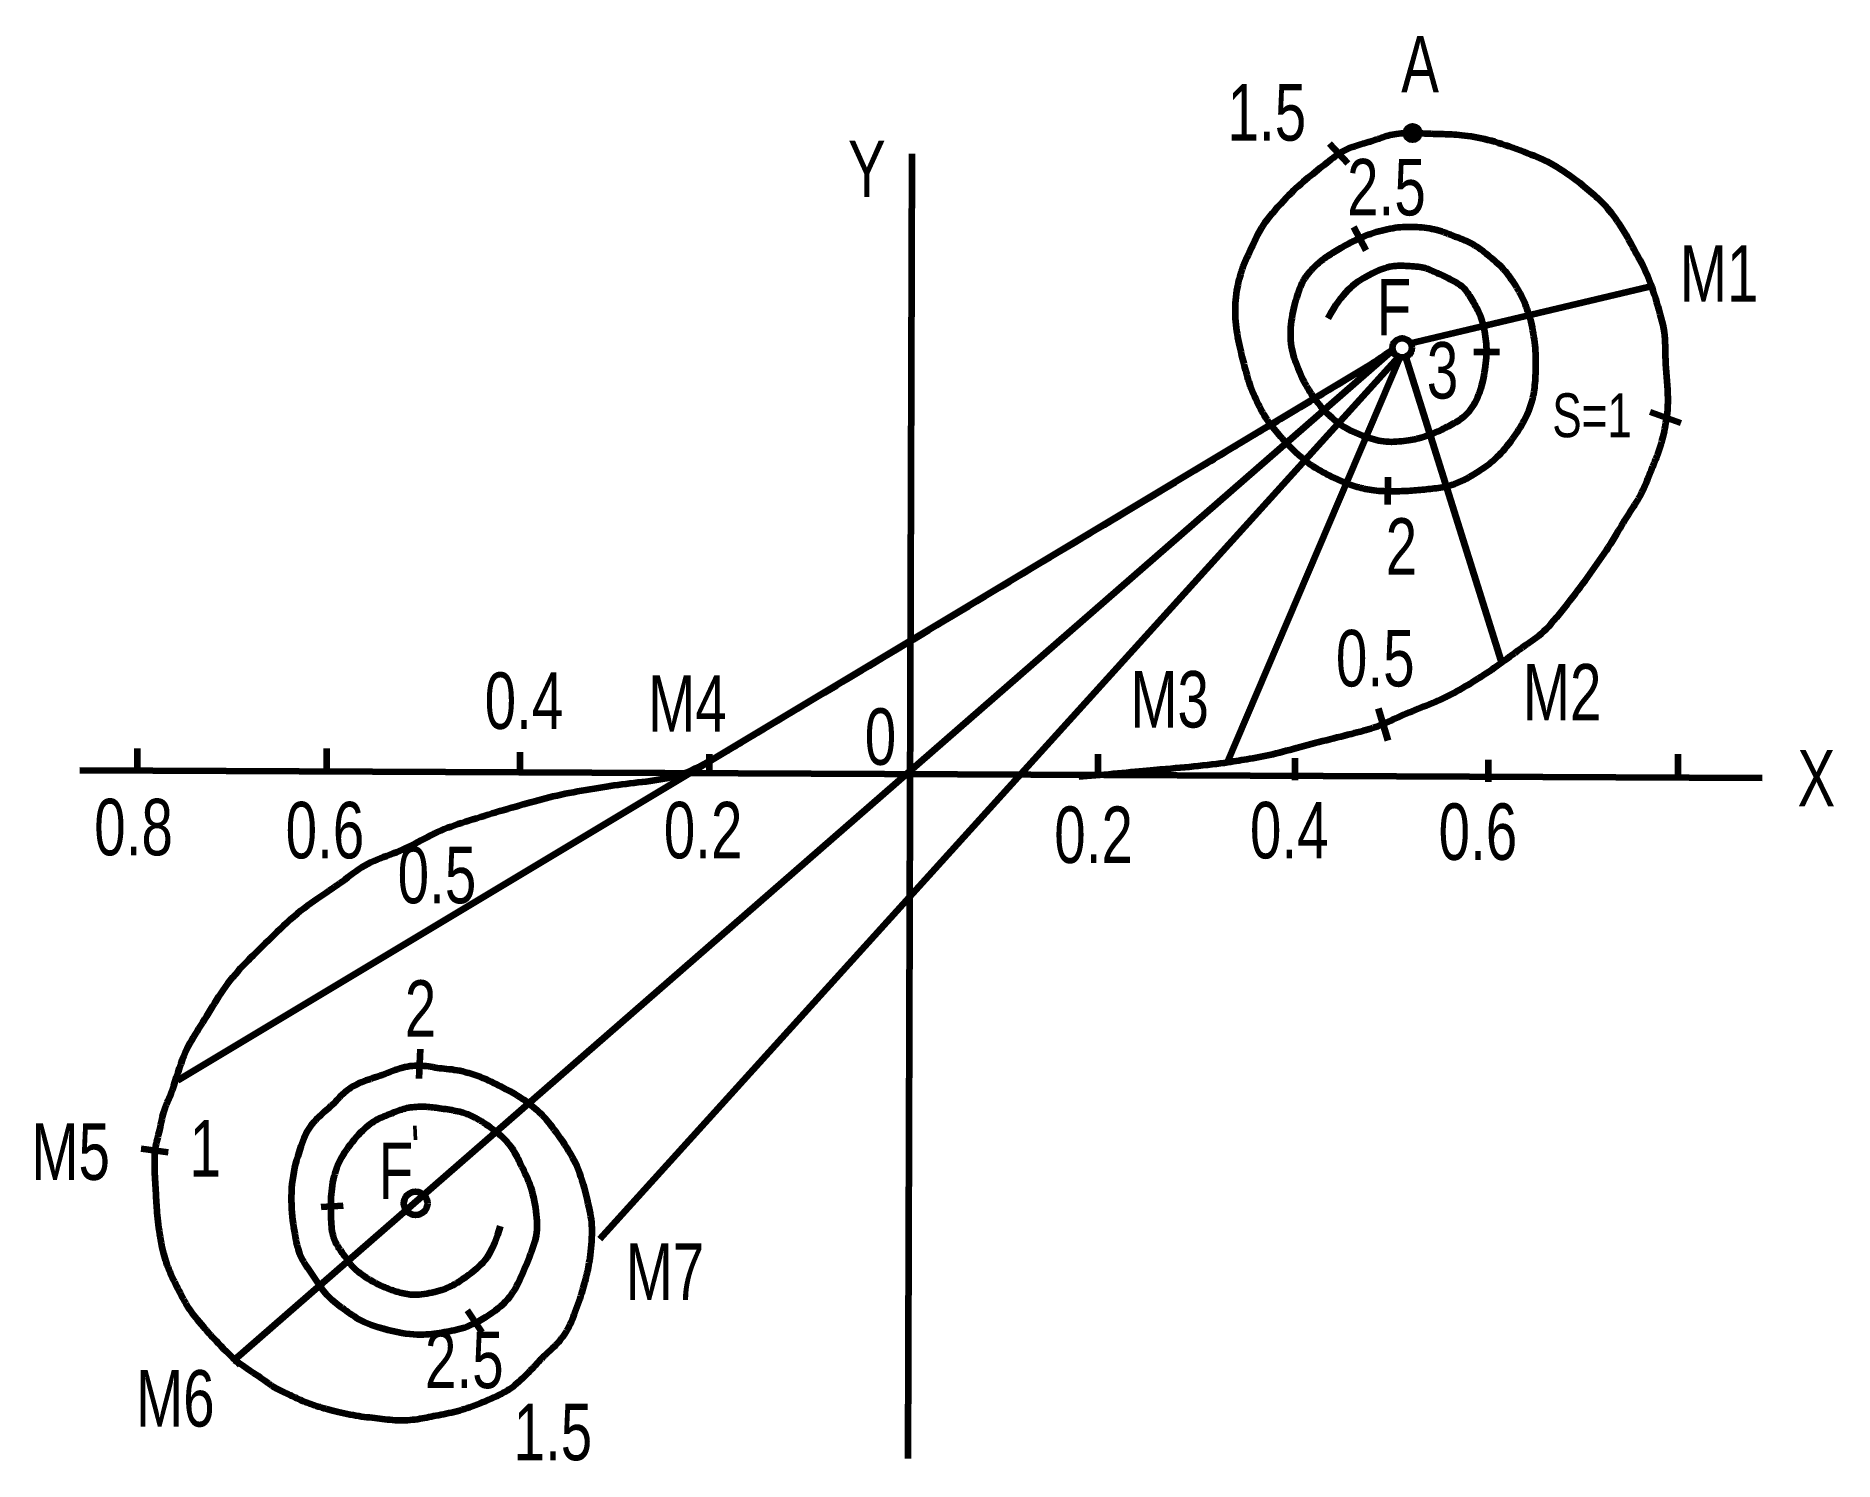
# Model space of a CAD drawing. Header units: millimetres. Extents: x 113 to 686, y 64 to 518.
import ezdxf

# ---------------------------------------------------------------- set-up
doc = ezdxf.new("R2010")
doc.units = ezdxf.units.MM
doc.layers.add('1', color=7, linetype='CONTINUOUS', lineweight=0)
doc.styles.get("Standard").update_dxf_attribs({"font": 'txt', "width": 0.75})

msp = doc.modelspace()

# ---------------------------------------------------------------- linework, layer by layer
at = {"layer": '1', "lineweight": 200}
for p, q in [((531.25, 477.34), (525.39, 483.59)), ((392.2, 480.41), (391.01, 64.37)), ((537.11, 449.61), (533.2, 457.03)), ((551.3, 420.02), (628.91, 438.48)), ((158.2, 185.06), (545.6, 417.54)), ((545.64, 417.88), (176.27, 95.89)), ((292.78, 134.47), (547.31, 415.61)), ((547.86, 415.49), (492.58, 285.94)), ((549.62, 415.66), (580.08, 318.85)), ((579.69, 417.19), (571.48, 417.19)), ((637.5, 394.53), (627.73, 398.05)), ((544, 368.6), (544.14, 377.34)), ((544.14, 293.36), (541.02, 303.52)), ((145.26, 283.81), (145.26, 290.81)), ((205.69, 283.81), (205.69, 290.81)), ((267.33, 282.59), (267.33, 289.59)), ((327.76, 281.98), (327.76, 288.98)), ((451.66, 281.98), (451.66, 288.98)), ((514.53, 280.76), (514.53, 287.76)), ((576.17, 280.15), (576.17, 287.15)), ((636.6, 281.98), (636.6, 288.98)), ((663.45, 281.37), (126.95, 283.81)), ((235.16, 185.55), (235.55, 194.92)), ((146.48, 163.28), (155.08, 162.11)), ((210.94, 144.92), (203.91, 144.53)), ((250.39, 111.72), (255.08, 104.69))]:
    msp.add_line(p, q, dxfattribs=at)
at = {"layer": '1', "lineweight": 50}
msp.add_line((233.75, 170.5), (234, 166), dxfattribs=at)
at = {"layer": '1', "lineweight": 200}
for centre, radius in [((551.94, 487.04), 2.19), ((548.61, 418.55), 3.08), ((234, 145.75), 3.76)]:
    msp.add_circle(centre, radius, dxfattribs=at)
for points in [[(525, 428), (529.5, 436.5), (537.5, 442), (545.25, 445), (549.5, 444.75), (555.25, 444.5), (558.5, 443), (563.25, 441), (568.5, 438), (570.5, 434.25), (573.5, 429.5), (574.75, 424.75), (575.75, 418.25), (575, 411), (573, 402.25), (568.75, 396.5), (564.75, 394.25), (560.13, 391.81), (554.37, 389.63), (549.5, 388.75), (542.5, 388.25), (536.75, 390.25), (530.75, 392.5), (524.5, 397.5), (520.75, 402.25), (517.75, 406.75), (515, 412.75), (512.75, 419.75), (513.25, 428.25), (515.25, 435.75), (517, 440.25), (520.5, 444.5), (524.5, 447.75), (528.25, 450), (533.5, 453), (540.25, 455.75), (547.5, 457.25), (553.25, 457.25), (559.75, 456.5), (565.5, 454), (570.75, 452.25), (575.25, 448.75), (580.5, 444.5), (584.5, 439), (587.25, 434), (589.5, 428.25), (591, 420), (591.25, 413.5), (591, 407.25), (590.25, 401.75), (588.29, 396.67), (585.09, 391.17), (580, 384.5), (575.23, 380.42), (568, 376), (562.56, 374.14), (557.5, 373.5), (552.5, 373), (547.25, 372.75), (541, 372.75), (535.5, 373.75), (530.75, 375.25), (524.75, 378), (519.25, 381.25), (517.25, 383), (513.5, 386.25), (510.75, 389.25), (506, 394.75), (503.75, 398.5), (500.25, 405.75), (498.75, 411.25), (497.25, 417), (495.5, 425), (495.25, 432.75), (496.5, 440.75), (498.75, 446.75), (501.75, 452.75), (504, 458), (512, 467), (517.75, 472.25), (524.25, 477.25), (529, 481.25), (534.25, 483.25), (539.25, 484.5), (543.5, 486.25), (548.75, 487.25), (555.25, 487), (560.75, 486.75), (565.25, 486.75), (573.75, 485.75), (582.5, 483), (592.5, 479.25), (597.5, 476.75), (605, 471.5), (609.75, 467.5), (614.75, 462.75), (619.75, 455.25), (622.75, 449.5), (627, 442), (630.25, 431.75), (632.75, 422.25), (632.25, 414), (633.75, 402), (632.5, 393.25), (631, 387), (629.25, 382.5), (627.25, 377.75), (624.75, 371.5), (621.5, 366.75), (618.5, 361.75), (613, 352.75), (607, 344.5), (600.5, 335.75), (593.5, 327.25), (587.75, 323.75), (581.25, 318.75), (574.75, 314.25), (567.5, 309.75), (561, 306.25), (553.75, 303.5), (546, 300.25), (541, 297.75), (534.75, 296), (525.75, 293.75), (515.75, 291.25), (507.5, 288.75), (498.5, 287.25), (493, 286.25), (480.25, 284.75), (470, 284), (452, 282.25), (445.5, 281.75)], [(178.05, 94.21), (171.25, 100.75), (165.75, 107), (161.8, 111.8), (159, 117), (156, 123), (154, 127.8), (152.5, 134.75), (151.5, 143.25), (151.25, 148.75), (150.75, 156), (150.75, 163.75), (152.5, 168.75), (153.75, 176.5), (155.75, 179), (159.69, 192.81), (163.44, 199.38), (168.75, 207.5), (173.75, 215.94), (180.94, 223.75), (186.56, 229.06), (195, 237.5), (204.06, 244.06), (210.63, 248.13), (217.5, 254.06), (225.94, 256.88), (233.75, 260.31), (241.88, 265), (250.94, 267.81), (260.94, 270.94), (270.94, 273.75), (280, 276.25), (291.25, 278.13), (300.94, 279.69), (311.56, 280.63), (321.43, 283.03), (333.75, 290.31), (346.01, 297.66), (374.3, 314.61), (415.24, 339.22), (457.75, 364.7), (488.79, 383.33), (498.12, 388.9), (515.16, 399.13), (531.64, 409.03), (539.15, 413.52), (545.5, 418)], [(261, 138.5), (258.5, 130.25), (254.5, 125.5), (249.75, 122), (246, 119.5), (241.25, 117.5), (233.75, 116.25), (229.75, 117), (225, 118.5), (221.75, 120), (217.75, 122.25), (214, 125.25), (212.25, 127.75), (209.14, 131.97), (207.25, 135.75), (207, 142.25), (207, 149.5), (208.5, 157.25), (212.25, 163.75), (218, 170.25), (222.25, 173), (227.75, 175), (231.5, 176.5), (237, 176.75), (240.75, 176.25), (246.25, 175.5), (251, 174.25), (254, 172.5), (256.25, 171.25), (262.25, 166.75), (265.75, 162), (267.5, 158), (271, 151.25), (272.75, 141.75), (272.75, 134.75), (269.5, 126.75), (265.75, 117.75), (261, 112.25), (251.75, 106.5), (245.5, 105), (239.29, 103.96), (232, 103.5), (218.25, 107), (213.25, 110.5), (207.75, 114.25), (203.75, 118.75), (200.5, 124), (197.02, 128.78), (195.75, 134.5), (194.25, 143.75), (194.5, 154.75), (197.75, 164.75), (199.75, 170), (204.5, 174.75), (208.75, 178.25), (211.75, 182), (217.5, 185), (223.25, 186.5), (230, 189.5), (236, 190), (241.5, 188.75), (247.75, 188.5), (256, 185.75), (261.75, 182.75), (268, 179.5), (273.75, 174.75), (277, 171), (283.25, 162.25), (286.75, 155), (289.5, 143.75), (290.5, 137.5), (289.5, 127.5), (288.6, 123), (287, 117.25), (284.5, 110), (282, 104.25), (278, 99.75), (274.75, 97), (270.6, 92.4), (265.6, 87.4), (261, 84.62), (253.5, 81.5), (247.25, 79.25), (240.25, 78), (234.7, 76.76), (228.25, 76.25), (221.75, 77.25), (215.25, 77.75), (207, 79.75), (202.5, 81), (197.6, 82.8), (193.6, 84.8), (188.5, 87), (184.25, 90.5), (176.27, 95.7)]]:
    msp.add_open_spline(points, degree=3, dxfattribs=at)

# ---------------------------------------------------------------- texts
at = {"layer": '1', "lineweight": 100, "width": 100, "attachment_point": 5}
for s, insert, char_height in [('A', (554.32, 509.02), 18), ('1.5', (505.45, 493.53), 18), ('Y', (377.89, 475.65), 18), ('2.5', (543.59, 469.68), 18), ('M1', (649.69, 442.27), 18), ('F', (545.98, 431.54), 18), ('3', (561.48, 411.27), 18), ('S=1', (609.16, 396.97), 14), ('2', (548.36, 355.24), 18), ('0.5', (540.02, 319.48), 18), ('M3', (474.45, 306.37), 18), ('M2', (599.62, 308.75), 18), ('0.4', (268.55, 305.94), 18), ('M4', (320.67, 305.18), 18), ('0', (382.23, 294.49), 18), ('X', (680.69, 281.33), 18), ('0.8', (144.04, 265.63), 18), ('0.6', (205.08, 264.65), 18), ('0.2', (325.68, 264.65), 18), ('0.2', (450.2, 263.18), 18), ('0.4', (512.6, 264.64), 18), ('0.6', (572.75, 264.16), 18), ('0.5', (240.8, 250.34), 18), ('2', (235.56, 207.9), 18), ('1', (166.89, 163.32), 18), ('M5', (123.98, 162.12), 18), ('F', (227.69, 156.16), 18), ('M7', (313.52, 123.98), 18), ('2.5', (249.51, 95.7), 18), ('M6', (157.36, 83.45), 18), ('1.5', (277.76, 72.72), 18)]:
    msp.add_mtext(s, dxfattribs=dict(at, insert=insert, char_height=char_height))

doc.saveas('drawing.dxf')
